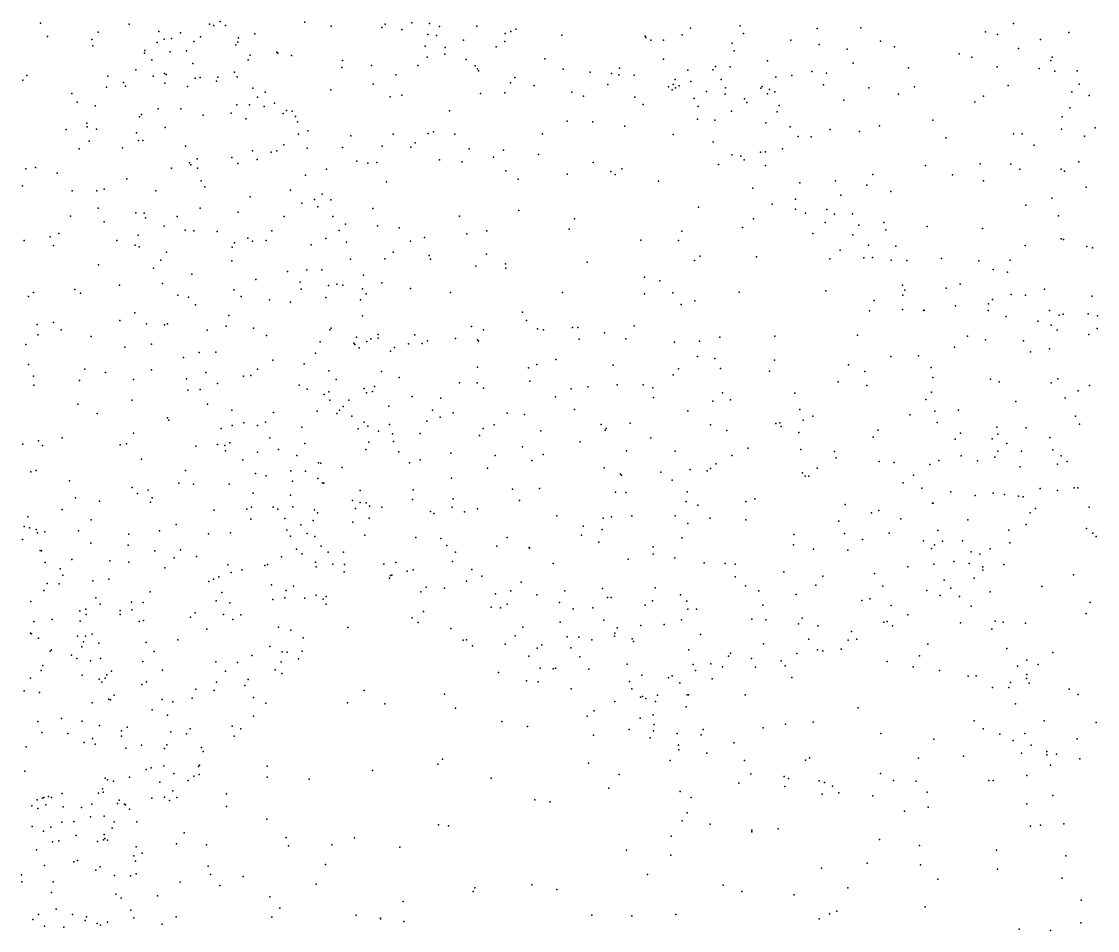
# Model space of a CAD drawing. Header units: metres. Extents: x -23.9 to 23.9, y -28.5 to 28.5.
# Drawn here: x -0.381 to 1.038, y -2.389 to -1.19 of the extents above; entities that cross this region are included whole.
import ezdxf

# ---------------------------------------------------------------- set-up
doc = ezdxf.new("R2010")
doc.units = ezdxf.units.M

msp = doc.modelspace()

# ---------------------------------------------------------------- linework, layer by layer
for p in [(-0.1196, -1.1905, 13.0219), (-0.0079, -1.1915, 12.6532), (-0.3564, -1.1927, -7.0431), (-0.2805, -1.2047, -3.1991), (-0.2396, -1.194, -6.2946), (-0.2004, -1.2038, 12.2279), (-0.1719, -1.2056, -2.5614), (-0.1333, -1.1941, 12.4836), (-0.1277, -1.1958, -2.6837), (-0.1124, -1.1956, 11.9884), (0.027, -1.1965, 12.7533), (0.0939, -1.1982, -11.3919), (0.0981, -1.1939, -13.0581), (0.1202, -1.2012, 13.3091), (0.1333, -1.1924, 11.7879), (0.1566, -1.1933, -10.6817), (0.1697, -1.1971, 1.0853), (0.2192, -1.1968, 13.2847), (0.264, -1.2035, -11.0873), (0.2705, -1.2004, -11.2683), (0.5007, -1.1993, -10.1811), (0.5662, -1.1962, 11.5051), (0.6679, -1.1998, -12.6413), (0.7253, -1.199, -13.2447), (0.8898, -1.2043, 11.103), (0.9267, -1.1931, -11.3163), (0.9996, -1.205, -11.5615), (-0.347, -1.2103, 3.9365), (-0.2886, -1.2144, -7.0262), (-0.2027, -1.2182, 12.3628), (-0.1934, -1.2139, -3.1246), (-0.1834, -1.2127, -11.743), (-0.1543, -1.2169, -12.2427), (-0.1454, -1.2107, -6.8408), (-0.0963, -1.2176, 12.8132), (-0.0953, -1.2118, -6.6005), (-0.0738, -1.2067, 12.5975), (0.1542, -1.2077, -12.556), (0.166, -1.209, -12.833), (0.2015, -1.2149, -10.4694), (0.2561, -1.2168, -10.3746), (0.2565, -1.2065, 11.75), (0.331, -1.2085, -11.1741), (0.4412, -1.2098, 13.1322), (0.4418, -1.2115, -9.6337), (0.4487, -1.2153, 12.8751), (0.465, -1.215, -9.8372), (0.4898, -1.2081, -9.4286), (0.5559, -1.219, -10.032), (0.5705, -1.2062, -9.2876), (0.6332, -1.2152, 12.6559), (0.7514, -1.2166, -13.1757), (0.9055, -1.2076, 18.8557), (0.9624, -1.2141, 11.0361), (-0.2874, -1.2224, -2.4039), (-0.2194, -1.2322, -11.9117), (-0.2189, -1.2289, -11.9894), (-0.1855, -1.2304, 12.9506), (-0.164, -1.229, -6.333), (-0.0988, -1.2211, -6.7233), (-0.0448, -1.2311, -11.4925), (-0.0435, -1.2321, 13.3064), (0.1507, -1.2228, -13.1042), (0.1767, -1.2336, -10.9551), (0.1774, -1.2246, -13.1691), (0.2445, -1.2238, -13.2384), (0.5582, -1.2292, 12.7345), (0.6703, -1.2208, -12.7859), (0.7072, -1.227, 11.351), (0.7698, -1.2237, -12.9684), (0.8551, -1.233, -9.0941), (0.9332, -1.2262, 19.369), (-0.2096, -1.2412, 13.0384), (-0.1553, -1.2457, 13.2259), (-0.0825, -1.2412, -2.73), (-0.08, -1.2348, -2.8556), (-0.0252, -1.2352, -12.4277), (0.0417, -1.242, 13.3604), (0.0802, -1.2484, -12.511), (0.1536, -1.2376, -11.3393), (0.2048, -1.2404, -12.6097), (0.3088, -1.2395, -12.7743), (0.4651, -1.24, -9.7556), (0.6025, -1.2424, -13.2485), (0.7153, -1.2456, -13.0582), (0.8717, -1.2374, 19.1377), (0.9762, -1.2419, 18.8037), (0.9776, -1.2376, -9.0641), (-0.3746, -1.2615, -7.1181), (-0.2675, -1.2627, -3.249), (-0.2307, -1.2542, 12.166), (-0.208, -1.2627, -11.7923), (-0.1928, -1.259, 12.8372), (-0.1908, -1.2605, 12.0198), (-0.1007, -1.2575, -3.0164), (0.041, -1.2513, 11.7791), (0.1121, -1.2607, 2.6251), (0.1411, -1.2487, -10.8683), (0.2169, -1.2491, -13.085), (0.2201, -1.2528, -11.0623), (0.2214, -1.2555, -12.9878), (0.333, -1.2533, -13.2252), (0.3684, -1.2575, -10.2349), (0.3966, -1.259, 13.3222), (0.4062, -1.2608, -13.2284), (0.407, -1.252, -12.7027), (0.4266, -1.2611, -12.7779), (0.4971, -1.2545, -13.2494), (0.5301, -1.2544, 12.9785), (0.5336, -1.25, 12.8163), (0.5532, -1.2503, 1.5622), (0.6345, -1.2618, -12.8684), (0.6606, -1.2566, -13.129), (0.6801, -1.2586, -12.9791), (0.7882, -1.2517, -12.5429), (0.905, -1.2504, 18.9463), (0.9607, -1.2525, -12.4082), (0.9813, -1.2558, -11.4502), (1.0107, -1.2556, 19.4229), (-0.3796, -1.2679, -0.927), (-0.2471, -1.2711, -7.0427), (-0.2442, -1.2757, 13.1097), (-0.1926, -1.272, -2.4492), (-0.1627, -1.276, -3.1574), (-0.1524, -1.2651, 11.9348), (-0.1457, -1.2642, 12.6394), (-0.1244, -1.269, -2.5432), (-0.1226, -1.2637, 13.3047), (-0.097, -1.2635, -11.5599), (0.0823, -1.2731, -0.2284), (0.2634, -1.2713, -11.2437), (0.2691, -1.2643, -11.136), (0.2947, -1.2747, -13.1002), (0.3918, -1.2734, -12.838), (0.4717, -1.2765, -10.1573), (0.4778, -1.2736, -9.6819), (0.4807, -1.2668, 11.6038), (0.4857, -1.2754, -9.606), (0.5012, -1.2695, -10.0234), (0.5411, -1.2668, 13.0853), (0.5952, -1.276, -9.3187), (0.6134, -1.2637, -13.182), (0.6764, -1.2739, 11.2248), (0.796, -1.2768, -9.1499), (0.9196, -1.2748, 19.1965), (1.0133, -1.2733, 12.629), (-0.3151, -1.2856, -2.3288), (-0.2693, -1.2773, -6.1729), (-0.0762, -1.2783, -2.6395), (-0.0701, -1.2901, -12.3841), (-0.0602, -1.2838, -6.7594), (0.0266, -1.2808, 3.3006), (0.1048, -1.2897, -11.3657), (0.1201, -1.2875, -10.8094), (0.224, -1.2854, 13.4307), (0.2558, -1.2844, -12.6553), (0.3444, -1.2837, 13.388), (0.3599, -1.289, -12.9715), (0.4274, -1.2903, -13.1152), (0.4766, -1.2804, -13.1824), (0.4812, -1.2781, -12.8382), (0.5219, -1.283, 13.2107), (0.5465, -1.2865, -9.418), (0.5471, -1.2779, -12.8682), (0.5935, -1.2782, -13.1145), (0.6023, -1.2857, 11.3704), (0.6051, -1.2803, -12.9466), (0.6121, -1.2832, -13.0455), (0.7361, -1.278, 11.0896), (0.7753, -1.2864, 12.6166), (0.887, -1.2889, 10.9533), (1.0037, -1.2832, -12.3539), (1.0265, -1.2881, 10.9152), (-0.3079, -1.2969, -3.3089), (-0.2842, -1.3017, 12.9348), (-0.0976, -1.3003, -6.3577), (-0.0808, -1.3002, -6.8473), (-0.0614, -1.3028, -6.4396), (-0.0478, -1.2982, -2.9378), (0.4386, -1.2999, -13.041), (0.5055, -1.292, -13.0812), (0.5109, -1.3026, -9.7705), (0.572, -1.2925, -9.9628), (0.5753, -1.2975, 12.8999), (0.6176, -1.3011, -12.6608), (0.7032, -1.2944, 12.6679), (0.8758, -1.2964, -12.4882), (1.0011, -1.3042, -11.3608), (-0.2259, -1.3163, -12.015), (-0.2233, -1.313, -2.3774), (-0.201, -1.3058, -3.2255), (-0.1711, -1.3055, -6.243), (-0.1417, -1.3139, -6.9762), (-0.1051, -1.3114, 13.3883), (-0.0855, -1.3189, -3.0838), (-0.0364, -1.312, -2.7065), (-0.0319, -1.3079, -6.5634), (-0.0247, -1.3088, -2.8025), (-0.0203, -1.3157, -6.6385), (0.1832, -1.3084, -12.5977), (0.5102, -1.3191, 13.3151), (0.5547, -1.3086, -9.8965), (0.6151, -1.3096, 11.2736), (0.991, -1.3163, 18.9553), (-0.3227, -1.3329, 13.0886), (-0.2951, -1.3245, 13.1791), (-0.295, -1.3293, 12.2474), (-0.2824, -1.3325, 12.1455), (-0.1919, -1.3302, -7.0466), (-0.0176, -1.3226, -12.4482), (0.3381, -1.3218, 11.643), (0.3722, -1.3227, -10.2037), (0.4143, -1.3287, 13.4093), (0.5331, -1.3205, 11.5176), (0.6001, -1.3243, 13.1777), (0.6324, -1.3294, 12.8227), (0.6849, -1.3329, -9.2808), (0.75, -1.3279, 10.9851), (0.8204, -1.3208, -12.5304), (0.9899, -1.3326, 19.1367), (1.0343, -1.3306, -11.5801), (-0.2296, -1.3374, -11.8973), (-0.2272, -1.3476, 13.3346), (-0.2214, -1.3476, -11.814), (-0.0163, -1.3392, -6.7242), (-0.0037, -1.3346, -11.4361), (0.0529, -1.3413, -0.7042), (0.1087, -1.3392, -10.8678), (0.155, -1.3384, 11.6693), (0.1621, -1.3362, -10.4425), (0.1902, -1.339, -11.0699), (0.3056, -1.3387, 13.4841), (0.478, -1.3394, -12.6593), (0.6427, -1.342, 13.0443), (0.6601, -1.3425, 11.0681), (0.7235, -1.3356, -12.6062), (0.8374, -1.3437, 10.9065), (0.9266, -1.3387, 10.8701), (0.9381, -1.3387, 12.628), (1.0203, -1.3419, 19.2193), (-0.3052, -1.3586, 12.3299), (-0.292, -1.3485, -6.1021), (-0.2483, -1.357, 12.5167), (-0.165, -1.355, -2.3938), (-0.0769, -1.3612, -6.3091), (-0.0448, -1.3609, 13.4867), (-0.0356, -1.3531, -2.6109), (-0.0046, -1.3574, -2.9254), (0.0421, -1.3567, 11.7019), (0.094, -1.3548, -10.7878), (0.1321, -1.3563, -10.5029), (0.1375, -1.3507, -10.9709), (0.209, -1.3585, -10.3562), (0.254, -1.3602, -11.202), (0.5309, -1.349, -9.6853), (0.622, -1.3582, -9.9591), (0.9539, -1.3534, 3.7127), (-0.1496, -1.3716, -12.2866), (-0.1042, -1.37, -2.4572), (-0.0707, -1.3723, -12.3996), (-0.0523, -1.3628, -6.8848), (0.061, -1.3745, -12.5146), (0.17, -1.373, 0.1298), (0.1997, -1.3755, 13.5352), (0.2409, -1.3693, 11.6371), (0.3004, -1.3657, 4.5587), (0.5554, -1.3664, -10.0474), (0.567, -1.3682, 11.1895), (0.5717, -1.3728, -9.5061), (0.5932, -1.363, -12.6342), (0.5998, -1.3623, -9.4237), (1.0127, -1.3754, -11.4294), (-0.3758, -1.3849, -7.2018), (-0.3628, -1.3829, 12.9019), (-0.3344, -1.3904, 13.2321), (-0.1836, -1.3838, -12.2077), (-0.1598, -1.377, 11.836), (-0.1583, -1.3795, -6.1856), (-0.1495, -1.3839, -11.6158), (-0.0963, -1.3778, -6.9749), (0.0208, -1.3854, -2.8067), (0.0753, -1.3773, 13.5321), (0.0871, -1.3766, -10.6841), (0.2573, -1.3876, -10.2767), (0.3726, -1.3766, 3.2101), (0.3957, -1.3883, -12.637), (0.4104, -1.385, 11.6089), (0.5379, -1.379, 11.3611), (0.5996, -1.3802, 13.2988), (0.8107, -1.3806, -9.2266), (0.8826, -1.3784, -28.6171), (0.9232, -1.3786, -26.0206), (0.9351, -1.3851, -12.4488), (0.9894, -1.3851, -9.17), (0.994, -1.3879, -12.3821), (-0.2424, -1.3978, 11.937), (-0.1446, -1.4004, -7.0545), (-0.007, -1.393, -12.4624), (0.0997, -1.4021, -10.5697), (0.2735, -1.3984, -12.6147), (0.3381, -1.3918, -10.205), (0.4014, -1.3922, -10.1607), (0.4588, -1.4009, -10.1198), (0.6452, -1.4034, 10.9989), (0.6921, -1.4006, 12.9869), (0.7411, -1.3922, 12.7139), (0.8462, -1.3929, 12.6493), (0.8872, -1.4007, -9.2085), (-0.3801, -1.4073, 13.1279), (-0.3144, -1.4137, 12.4175), (-0.2823, -1.4137, -6.075), (-0.2724, -1.4116, 12.6303), (-0.2042, -1.4136, -2.3257), (-0.1395, -1.4087, -3.2468), (-0.0268, -1.4131, -2.5602), (0.0152, -1.4182, -2.6633), (0.5828, -1.4102, 11.0822), (0.7333, -1.4065, 10.9077), (0.765, -1.4146, -9.3004), (1.0226, -1.4089, -11.5633), (-0.08, -1.4219, -6.2647), (-0.0118, -1.4302, -6.3857), (0.005, -1.4254, -11.4318), (0.0263, -1.4256, -6.7056), (0.6083, -1.4312, -9.6958), (0.6391, -1.4248, -9.4896), (0.699, -1.4197, -9.9549), (0.9428, -1.4329, 10.7924), (0.9773, -1.4233, -11.4827), (-0.2802, -1.4365, 12.5275), (-0.2308, -1.4428, 13.4345), (-0.2198, -1.4434, -11.8506), (-0.1457, -1.4367, -2.3611), (-0.0958, -1.4419, 13.5263), (0.0095, -1.4351, -6.8076), (0.0817, -1.4373, -10.7941), (0.1961, -1.4472, -10.3518), (0.2743, -1.4398, 13.5692), (0.5114, -1.4354, 11.2439), (0.6393, -1.4381, -9.798), (0.6524, -1.4431, -10.0239), (0.6807, -1.4383, -9.8815), (0.6909, -1.4444, 0.3438), (0.7145, -1.4443, 12.8436), (0.9861, -1.4468, -9.2418), (-0.3168, -1.4473, 13.3485), (-0.2725, -1.4545, -2.2594), (-0.218, -1.4495, -12.0583), (-0.1934, -1.4605, -11.7451), (-0.1761, -1.4476, -3.3008), (-0.0352, -1.4477, -6.3136), (0.0291, -1.4478, -6.4961), (0.046, -1.4577, -6.6107), (0.0882, -1.4598, -10.8735), (0.3478, -1.4507, -12.6246), (0.5837, -1.4508, 13.3941), (0.6783, -1.4557, -12.5947), (0.723, -1.4592, 13.1132), (0.7556, -1.4557, -9.3659), (0.8131, -1.4609, 10.8185), (-0.3438, -1.4746, -3.4197), (-0.3321, -1.4701, -7.2188), (-0.2274, -1.4722, -11.9535), (-0.1656, -1.4658, -7.1069), (-0.1543, -1.4667, -11.6406), (-0.1234, -1.4674, 11.7571), (-0.0511, -1.4667, 11.706), (0.0376, -1.4662, -12.4849), (0.1164, -1.4624, -10.5023), (0.1499, -1.4754, -11.3374), (0.2058, -1.4705, -11.2643), (0.2324, -1.4664, -11.1685), (0.3409, -1.4642, 11.5775), (0.4895, -1.4669, -12.6313), (0.5695, -1.4621, -10.0506), (0.6622, -1.4699, -9.6429), (0.7148, -1.4718, -9.4751), (0.7583, -1.4652, -9.9486), (0.8857, -1.4634, -12.4784), (-0.3778, -1.4795, -6.0039), (-0.3394, -1.4857, -2.21), (-0.2556, -1.4792, -6.0669), (-0.2317, -1.4853, -7.1628), (-0.2261, -1.4875, -3.3541), (-0.1038, -1.4883, -6.1923), (-0.1005, -1.4823, -7.0436), (-0.0831, -1.4762, -2.4229), (-0.0768, -1.4804, -12.3681), (-0.0587, -1.4794, -11.5057), (0.0004, -1.485, -6.883), (0.02, -1.4767, -3.0141), (0.0473, -1.4816, -2.8897), (0.1315, -1.4802, -12.5485), (0.4355, -1.4789, 13.5377), (0.4848, -1.4791, -10.0909), (0.7355, -1.4854, 10.8421), (0.7717, -1.4867, 12.768), (0.942, -1.4859, -9.3069), (0.9894, -1.4772, -11.53), (0.9928, -1.478, -12.365), (1.0234, -1.4871, -9.2918), (1.031, -1.4889, -11.5919), (-0.1904, -1.4949, -12.1516), (0.0524, -1.5039, -2.7197), (0.0977, -1.5037, -11.3785), (0.1086, -1.4948, -10.9503), (0.1561, -1.4991, 11.6008), (0.232, -1.4973, -10.2898), (0.5132, -1.4999, -24.7162), (0.5878, -1.5007, 10.9667), (0.6847, -1.5037, 13.3168), (0.698, -1.4922, -9.7076), (0.7292, -1.5021, -9.5429), (0.7406, -1.5016, -12.5669), (0.8318, -1.5032, 5.2639), (-0.2801, -1.5114, 13.4538), (-0.2072, -1.5157, -11.8128), (-0.1977, -1.5052, -2.291), (-0.1039, -1.506, -11.5759), (-0.0052, -1.5179, -6.3155), (0.0146, -1.5179, 13.6214), (0.1579, -1.5041, -11.0696), (0.2175, -1.5133, 13.628), (0.2569, -1.5099, 11.5854), (0.2571, -1.5156, -12.5953), (0.3647, -1.5079, 13.5878), (0.5059, -1.5056, 11.102), (0.7655, -1.5052, 13.0346), (0.7863, -1.5057, -9.4535), (0.8809, -1.5061, 12.6391), (0.8998, -1.5175, -9.3689), (0.9225, -1.5051, 2.4772), (-0.1566, -1.5238, -12.2358), (-0.0724, -1.5308, 13.5964), (-0.0308, -1.5202, -6.9663), (0.0694, -1.5249, -10.6976), (0.4403, -1.5276, 11.3617), (0.4603, -1.5323, 11.1748), (0.9188, -1.521, -12.4452), (-0.3113, -1.5441, -7.2341), (-0.2523, -1.5381, 11.8749), (-0.1953, -1.5362, -6.0894), (-0.1016, -1.5442, -2.3649), (-0.0138, -1.5342, -11.4687), (-0.0128, -1.5435, -3.1405), (0.0236, -1.5385, -3.0551), (0.0345, -1.5367, -6.4144), (0.0425, -1.5383, -2.6306), (0.0681, -1.543, -6.6584), (0.0938, -1.5352, -10.5512), (0.1315, -1.5424, -10.4462), (0.6791, -1.5456, -10.045), (0.7805, -1.5381, -9.7298), (0.7833, -1.545, -9.6528), (0.8379, -1.5423, -9.8345), (0.8566, -1.5371, -9.4653), (0.9675, -1.5435, -12.3794), (-0.372, -1.5532, -3.4512), (-0.3658, -1.5477, 12.3544), (-0.3036, -1.5486, -6.0122), (-0.1752, -1.5514, -3.337), (-0.161, -1.5539, -7.1332), (-0.0917, -1.5533, -12.32), (-0.0546, -1.5576, -3.2033), (-0.0266, -1.5605, -2.4686), (0.0199, -1.5547, -2.5618), (0.0658, -1.5577, -12.4819), (0.0729, -1.5498, 0.9725), (0.1844, -1.5478, -10.3581), (0.3322, -1.5479, -12.6056), (0.4403, -1.5495, 11.2593), (0.4774, -1.5485, -12.6173), (0.5067, -1.5589, 11.0356), (0.5649, -1.5474, 13.4922), (0.7432, -1.5584, 13.2428), (0.781, -1.5515, 12.9563), (0.8989, -1.5572, 10.7266), (0.9236, -1.5506, -9.4431), (0.9426, -1.5512, -9.8947), (1.0304, -1.5528, -9.9198), (-0.232, -1.5749, 13.5249), (-0.1519, -1.5643, 11.7476), (0.2793, -1.5738, 13.6441), (0.4883, -1.5637, 13.555), (0.7367, -1.5722, -12.5465), (0.7805, -1.5703, -10.0372), (0.8082, -1.5718, 12.7552), (0.8091, -1.5712, -12.5033), (0.8504, -1.5655, -9.6265), (0.8934, -1.5715, -9.7864), (0.894, -1.5628, -23.6778), (0.9742, -1.5718, 2.8753), (-0.3391, -1.5875, 12.0301), (-0.2518, -1.585, -2.2371), (-0.2166, -1.5891, 11.8132), (-0.1888, -1.589, -11.8633), (-0.1079, -1.5781, -11.6177), (0.0681, -1.5787, -6.5504), (0.2845, -1.5848, -25.7973), (0.9169, -1.5794, -9.5509), (0.959, -1.5855, -10.0309), (0.987, -1.5778, -9.4989), (0.9922, -1.5764, -9.8399), (1.025, -1.5759, -29.0177), (1.0375, -1.5787, 12.6069), (-0.3608, -1.5902, -7.2573), (-0.3293, -1.597, -2.1912), (-0.1928, -1.5907, -11.9969), (-0.1368, -1.5976, -2.3202), (-0.1116, -1.5922, -3.2863), (-0.0757, -1.5949, -6.197), (0.0254, -1.597, -6.3685), (0.0271, -1.5948, -6.8698), (0.2121, -1.5928, -11.2935), (0.2278, -1.5973, 14.3959), (0.2991, -1.596, 14.3159), (0.3068, -1.5973, 14.4706), (0.3454, -1.5941, -10.1913), (0.3522, -1.594, 14.3952), (0.3873, -1.6012, 11.5207), (0.4265, -1.5917, -10.1344), (0.9763, -1.591, -9.593), (0.9845, -1.5975, -11.5765), (1.0259, -1.6032, -9.6807), (1.037, -1.5952, -9.7631), (-0.3759, -1.6165, 12.1741), (-0.3598, -1.6036, -5.9853), (-0.2895, -1.6061, 11.914), (-0.2098, -1.6159, -7.1764), (-0.0582, -1.6045, -11.5628), (0.0126, -1.6128, -3.1108), (0.0568, -1.6146, -6.7921), (0.0582, -1.6165, 13.6633), (0.0604, -1.6069, -2.9735), (0.0738, -1.6127, -2.7613), (0.0794, -1.6089, -10.7711), (0.0891, -1.6034, 11.6059), (0.0891, -1.6081, -10.8572), (0.1291, -1.6156, -11.3974), (0.1372, -1.6039, -11.0134), (0.1469, -1.6152, 14.4616), (0.1541, -1.6116, -10.4148), (0.1911, -1.6084, 13.6668), (0.2199, -1.6104, 14.268), (0.2211, -1.612, 14.5194), (0.3539, -1.6095, 14.2404), (0.4156, -1.6092, 14.4663), (0.4796, -1.6135, 14.3932), (0.5128, -1.6119, -12.591), (0.5394, -1.6066, -10.0873), (0.6118, -1.6053, -12.5808), (0.721, -1.604, -23.205), (0.8661, -1.6056, -12.4483), (0.8898, -1.6101, 4.3686), (0.9398, -1.6118, -12.3758), (-0.2451, -1.6199, -3.3958), (-0.147, -1.6272, -11.7425), (-0.1252, -1.6266, -12.2113), (0.0063, -1.6277, -2.5039), (0.064, -1.6208, -6.4715), (0.1053, -1.6251, -12.482), (0.1103, -1.6206, 14.3746), (0.8014, -1.6313, 3.4153), (0.8488, -1.6199, 12.6686), (0.949, -1.6262, -11.4417), (0.9744, -1.622, 10.6911), (-0.3721, -1.643, 12.6116), (-0.168, -1.6338, -12.0765), (-0.05, -1.6373, -2.4192), (-0.0088, -1.642, -6.9609), (0.2981, -1.643, 14.1259), (0.3232, -1.6362, 14.6219), (0.3988, -1.6438, 11.3912), (0.51, -1.6323, 14.3067), (0.533, -1.6351, 13.553), (0.6117, -1.6373, 13.4965), (0.7092, -1.6433, 13.3731), (0.765, -1.6321, -12.5093), (-0.3657, -1.6582, 12.4461), (-0.298, -1.6489, 13.5093), (-0.2708, -1.6533, -7.2243), (-0.2101, -1.65, 13.572), (-0.1383, -1.6535, -3.322), (-0.0885, -1.6583, -3.2729), (-0.079, -1.6572, -11.6229), (-0.0704, -1.6491, -12.2938), (0.0239, -1.651, 14.3733), (0.0932, -1.6522, -10.6143), (0.1166, -1.6599, -10.9367), (0.2197, -1.6465, -12.5337), (0.2871, -1.6471, -12.5607), (0.4778, -1.6565, -10.1153), (0.4849, -1.6485, 14.1874), (0.5402, -1.6481, 14.5069), (0.6052, -1.6517, -10.0694), (0.7307, -1.6519, 10.7647), (0.8182, -1.6468, 13.14), (0.8204, -1.6601, 12.9666), (-0.365, -1.6702, 3.9682), (-0.305, -1.6639, -3.4406), (-0.2337, -1.6627, -6.0441), (-0.1638, -1.6617, -11.8708), (-0.1229, -1.6678, -2.3237), (-0.0152, -1.6702, 13.6701), (0.0337, -1.6626, 14.5241), (0.0841, -1.6717, -6.5993), (0.1963, -1.6671, -11.0982), (0.2196, -1.6672, -11.3748), (0.2278, -1.674, 11.5672), (0.2891, -1.6648, -10.2457), (0.3656, -1.6723, 14.7021), (0.4041, -1.6696, 11.2048), (0.4383, -1.6698, -12.5749), (0.4513, -1.6737, 14.6847), (0.6955, -1.6659, -12.525), (0.7332, -1.6705, -10.056), (0.8964, -1.6621, -12.399), (0.9078, -1.6658, -10.0671), (0.9763, -1.6669, -12.2932), (0.9854, -1.6618, 12.5843), (1.0271, -1.6706, -12.1953), (-0.1621, -1.6767, -11.9953), (-0.1459, -1.6758, -6.1057), (-0.0045, -1.6754, -11.5322), (0.0179, -1.6822, 0.2108), (0.0239, -1.6788, -12.3943), (0.0705, -1.6744, 14.1682), (0.0734, -1.68, -2.7003), (0.0813, -1.6783, -2.863), (0.1336, -1.6852, -10.4955), (0.1714, -1.6872, -10.4105), (0.3229, -1.6855, 14.0406), (0.3433, -1.6749, 11.5292), (0.452, -1.6864, 11.0509), (0.543, -1.6802, -12.5618), (0.6385, -1.6805, 14.4226), (0.8186, -1.6792, 10.7129), (0.995, -1.6866, -10.1041), (1.012, -1.6776, 1.6012), (-0.3072, -1.695, -2.1923), (-0.2356, -1.6898, -2.2376), (-0.1362, -1.6951, -11.8006), (0.025, -1.6899, -6.8974), (0.0428, -1.6981, 11.6166), (0.0503, -1.6899, -3.0195), (0.1031, -1.6979, -10.8419), (0.3477, -1.7024, -10.2129), (0.5302, -1.6912, 14.1189), (0.5537, -1.6893, 4.955), (0.6451, -1.7021, 14.2327), (0.8112, -1.6892, 13.2421), (0.93, -1.6917, -11.5651), (-0.2817, -1.7073, 11.8956), (-0.1887, -1.7134, 11.7738), (-0.1873, -1.7162, -3.3574), (-0.104, -1.7032, -12.1661), (-0.0493, -1.7061, 14.5042), (0.0083, -1.7044, -6.3095), (0.0344, -1.7076, 14.6482), (0.0381, -1.703, -6.3883), (0.0543, -1.711, -2.6313), (0.1606, -1.7031, -11.0235), (0.1709, -1.7124, 14.7453), (0.1877, -1.7064, 14.0311), (0.259, -1.7071, 14.756), (0.2817, -1.7089, -12.5236), (0.4973, -1.7038, 10.9753), (0.6493, -1.7162, -10.0808), (0.6623, -1.7108, 14.5168), (0.7902, -1.7092, -10.0688), (0.823, -1.7043, -12.4276), (0.8541, -1.7029, -11.4943), (1.0087, -1.711, -11.3528), (-0.1179, -1.7274, -12.0703), (-0.1035, -1.7232, -7.0889), (-0.0884, -1.7196, 14.4092), (-0.0701, -1.7234, 14.2485), (-0.0598, -1.7189, -3.226), (-0.0116, -1.7254, -3.1554), (0.0627, -1.7279, -11.5159), (0.0705, -1.7187, -6.5194), (0.0754, -1.7241, -6.6745), (0.0895, -1.7307, -12.4077), (0.1039, -1.7221, -10.7755), (0.1531, -1.7178, -11.4366), (0.2275, -1.7271, -11.4113), (0.242, -1.7224, -11.1341), (0.3036, -1.7305, -11.2477), (0.3832, -1.7219, 11.3254), (0.3884, -1.7295, 14.7801), (0.3895, -1.7272, -11.3633), (0.4211, -1.7202, 14.0113), (0.5273, -1.7223, 13.5801), (0.5488, -1.7299, 14.7126), (0.6135, -1.7206, 14.6379), (0.6186, -1.7199, 10.8272), (0.6203, -1.7248, 14.135), (0.7485, -1.7295, 13.3887), (0.8262, -1.7192, -0.2019), (0.9048, -1.7255, 12.5892), (0.9434, -1.7262, -11.3908), (1.0137, -1.7215, 10.6629), (-0.3588, -1.7435, 12.4512), (-0.3279, -1.7396, -5.996), (-0.2339, -1.7336, -6.0508), (-0.0541, -1.7394, -12.2232), (0.0764, -1.7451, -6.598), (0.1077, -1.7345, -10.6942), (0.1092, -1.7445, 13.6973), (0.1441, -1.7339, -10.9493), (0.2225, -1.7364, -12.48), (0.3551, -1.7448, -12.5151), (0.4487, -1.7396, -11.3236), (0.6438, -1.7326, -12.502), (0.7417, -1.7385, 10.7386), (0.85, -1.7412, 12.8448), (0.8569, -1.7333, -12.3724), (0.8988, -1.7408, 13.0286), (0.906, -1.7346, 13.1476), (0.9748, -1.739, -12.2077), (-0.3797, -1.748, 12.2236), (-0.3537, -1.7496, -3.4502), (-0.2512, -1.7487, 13.6161), (-0.2431, -1.7476, -7.1974), (-0.1515, -1.7505, -6.1111), (-0.1228, -1.7483, 14.3297), (-0.1134, -1.7498, -2.3434), (-0.1126, -1.7565, -11.9674), (-0.1069, -1.746, -3.2831), (-0.0702, -1.7583, 14.1536), (-0.0423, -1.755, -2.4391), (-0.0079, -1.7472, -12.2912), (0.0726, -1.7548, -2.8634), (0.1161, -1.7579, 13.986), (0.2793, -1.7513, 13.6926), (0.4164, -1.7569, 0.1211), (0.4806, -1.757, -10.1492), (0.5764, -1.753, 14.0422), (0.6461, -1.7548, 13.4997), (0.6905, -1.7574, 14.596), (0.906, -1.7573, 13.3322), (0.9179, -1.7471, -12.296), (0.9371, -1.7572, 10.6675), (0.9788, -1.7555, 13.2411), (-0.223, -1.7678, -2.2577), (-0.0896, -1.7686, -11.8333), (-0.0185, -1.7627, 13.6815), (0.0104, -1.7724, -11.6126), (0.0135, -1.773, -6.9017), (0.1301, -1.7725, -10.8465), (0.1444, -1.7687, -10.5487), (0.1847, -1.7598, -10.4387), (0.2432, -1.7627, 13.9388), (0.2916, -1.7695, -11.1736), (0.3064, -1.7617, 11.5668), (0.5551, -1.7628, -10.1214), (0.6927, -1.766, 1.5041), (0.7495, -1.7708, -12.4292), (0.7694, -1.7721, 14.4077), (0.8284, -1.7695, 13.4203), (0.8579, -1.7632, -11.5584), (0.8794, -1.7701, -11.3966), (0.9022, -1.7652, -10.1017), (0.9895, -1.7632, 13.0361), (0.9974, -1.7707, -11.8053), (-0.3691, -1.7842, -7.2887), (-0.3623, -1.7828, 12.5388), (-0.165, -1.7825, 13.6392), (-0.0728, -1.7864, -12.096), (-0.0264, -1.7831, -6.2735), (-0.0068, -1.7835, 11.6461), (0.0414, -1.7786, -3.0159), (0.2331, -1.7794, -11.0879), (0.3871, -1.7793, 11.2328), (0.4083, -1.7876, -12.493), (0.4618, -1.785, 11.0093), (0.5004, -1.7815, 14.8139), (0.523, -1.7831, 13.9691), (0.5273, -1.7799, 10.9164), (0.5347, -1.7739, -11.3454), (0.6483, -1.7857, -10.1057), (0.668, -1.7797, 14.6849), (0.8163, -1.7747, 12.7188), (0.9356, -1.7777, 12.9588), (0.9846, -1.7743, -10.1329), (-0.3183, -1.7961, -7.2376), (-0.1738, -1.7994, 14.2689), (-0.1544, -1.8005, 11.7524), (-0.1074, -1.8008, 14.6525), (-0.0586, -1.7898, 14.0699), (-0.0239, -1.7969, -3.1582), (0.0094, -1.7933, -2.532), (0.0154, -1.7991, 14.7816), (0.0172, -1.7994, -6.3615), (0.1855, -1.7927, -12.4229), (0.4096, -1.7887, -10.2052), (0.4766, -1.7956, -11.3872), (0.652, -1.7901, 14.0542), (0.657, -1.79, -12.456), (0.7811, -1.7987, 14.2628), (0.7947, -1.7887, -11.4315), (-0.2353, -1.8052, -6.0603), (-0.2283, -1.8131, 11.8411), (-0.2146, -1.8088, -3.3629), (-0.0758, -1.8125, -7.0349), (-0.0266, -1.815, -2.4741), (0.0652, -1.8089, -6.6809), (0.1352, -1.8082, -12.3762), (0.2661, -1.8073, 14.8833), (0.3015, -1.8065, -10.2996), (0.4019, -1.8112, -11.4179), (0.4154, -1.8115, -11.2631), (0.4963, -1.8108, 13.6146), (0.8058, -1.8058, -12.3511), (0.8441, -1.8106, 10.6884), (0.8761, -1.8154, 12.6145), (0.9, -1.8125, -11.653), (0.9149, -1.8143, -11.3456), (0.9619, -1.8063, 12.8826), (0.9846, -1.8089, -11.8999), (1.0066, -1.8056, 10.6542), (1.0115, -1.8056, 12.5164), (-0.3103, -1.8187, -2.2061), (-0.2786, -1.823, 13.6479), (-0.2114, -1.8246, 14.4176), (-0.2091, -1.8188, -7.1633), (0.0552, -1.8221, -6.755), (0.0654, -1.8248, -2.7749), (0.0729, -1.8252, -11.603), (0.0774, -1.8299, -12.2956), (0.1343, -1.8211, -10.7372), (0.188, -1.8201, -11.4977), (0.2753, -1.8223, 13.8703), (0.4949, -1.8234, -10.1705), (0.5106, -1.8283, -12.4633), (0.5736, -1.8235, 10.8541), (0.5855, -1.8202, -12.4584), (0.7049, -1.8277, -25.8988), (0.8199, -1.8257, -11.5829), (0.8208, -1.8257, 14.3491), (0.9333, -1.8167, -12.1724), (0.9396, -1.8174, 13.4792), (-0.3729, -1.8437, -21.2475), (-0.3276, -1.8341, 12.0271), (-0.1275, -1.835, -6.15), (-0.0841, -1.8338, -2.3986), (-0.0782, -1.8308, 13.6722), (-0.0494, -1.8312, 3.3766), (-0.0436, -1.8335, -11.8428), (-0.0236, -1.8306, -6.9551), (0.005, -1.8346, 13.9501), (0.009, -1.8385, -12.1889), (0.0591, -1.8327, -2.8927), (0.0937, -1.8308, 11.6153), (0.1581, -1.8368, -10.6028), (0.1622, -1.8394, -10.8782), (0.1867, -1.8312, -10.9561), (0.2029, -1.8373, -10.479), (0.2197, -1.8333, 13.7101), (0.3244, -1.8423, -11.1613), (0.3967, -1.8436, 13.6799), (0.4236, -1.8426, -12.4521), (0.4808, -1.8424, -11.4392), (0.7394, -1.8383, -11.4155), (0.749, -1.8356, -10.1133), (0.9486, -1.8383, -12.0816), (0.9556, -1.8327, -11.8281), (1.0265, -1.831, -11.2898), (-0.3779, -1.8563, -7.3619), (-0.3709, -1.8582, -7.5507), (-0.2894, -1.8479, -3.404), (-0.1775, -1.8537, 13.6848), (-0.079, -1.8469, -3.219), (-0.0343, -1.8461, -12.0349), (-0.0132, -1.8545, 4.3965), (0.0032, -1.8488, -3.0847), (0.0554, -1.8508, -6.5685), (0.0769, -1.8456, 13.899), (0.3594, -1.856, -10.2817), (0.3856, -1.8457, 11.4638), (0.4971, -1.8526, 10.9554), (0.5267, -1.8455, 14.8686), (0.5739, -1.8478, -11.434), (0.6964, -1.8496, -11.3357), (0.7783, -1.8464, 14.6309), (0.8667, -1.8477, 12.7479), (0.9434, -1.8537, -12.0118), (-0.3623, -1.8604, -3.432), (-0.3602, -1.8648, 12.2472), (-0.3508, -1.8637, 12.1616), (-0.3061, -1.8621, -6.0289), (-0.2397, -1.8665, 14.3421), (-0.1995, -1.8621, 14.5881), (-0.1349, -1.8661, 14.7175), (-0.1058, -1.8649, 14.0285), (-0.0314, -1.8614, -11.9496), (-0.0266, -1.8694, 14.8314), (-0.0047, -1.8656, -12.1027), (0.0055, -1.8699, -11.7874), (0.0714, -1.868, -11.6745), (0.1384, -1.8711, -12.3002), (0.1715, -1.8723, -11.576), (0.259, -1.8709, 14.9454), (0.3571, -1.868, -11.4831), (0.3844, -1.8604, -26.4721), (0.4895, -1.8716, 13.8673), (0.6369, -1.8672, -11.4637), (0.704, -1.8658, 13.5244), (0.7629, -1.8655, 14.0768), (0.827, -1.8618, -12.2609), (0.9204, -1.8612, 10.6654), (1.0229, -1.859, -10.1926), (1.0314, -1.8655, 13.532), (1.0359, -1.8697, 12.7986), (-0.3799, -1.8735, -7.6851), (-0.2899, -1.8785, -7.1975), (-0.2409, -1.8813, -6.0818), (-0.0188, -1.8865, 14.92), (0.0138, -1.8823, -3.0215), (0.1794, -1.8816, -10.7941), (0.2455, -1.8826, -11.0094), (0.2879, -1.8844, -10.3877), (0.2886, -1.885, -11.077), (0.3801, -1.8771, 11.3832), (0.4517, -1.8833, -11.2318), (0.6367, -1.8809, -12.3755), (0.6628, -1.8863, -11.5474), (0.7278, -1.8738, 14.7385), (0.8079, -1.8754, -11.6386), (0.8186, -1.8856, -11.3117), (0.8226, -1.8809, 13.5597), (0.8331, -1.8758, 14.5528), (0.8594, -1.8752, -12.1806), (0.8959, -1.8858, -12.0809), (0.9217, -1.8782, -11.2996), (-0.3569, -1.8881, 13.7303), (-0.3551, -1.8885, -7.4833), (-0.315, -1.8999, -7.3143), (-0.2055, -1.8888, -3.3282), (-0.1799, -1.8978, 14.0799), (-0.1718, -1.8874, -6.1343), (-0.1508, -1.8959, -7.09), (-0.0387, -1.8965, -6.3059), (-0.0111, -1.8927, -6.8826), (0.0229, -1.8904, 11.6642), (0.0433, -1.8903, -2.8539), (0.191, -1.8902, 13.833), (0.4186, -1.8996, 13.8287), (0.4516, -1.8928, -10.2396), (0.4802, -1.8977, -12.3948), (0.7082, -1.8877, -10.1534), (0.871, -1.8899, 14.3842), (0.8825, -1.8931, -10.1671), (-0.3503, -1.9039, -7.6282), (-0.3305, -1.9124, 12.3725), (-0.2648, -1.9016, -3.3648), (-0.24, -1.9034, 14.2101), (-0.1922, -1.9111, -2.3241), (-0.1094, -1.907, 15.1229), (-0.0907, -1.9137, 13.8571), (-0.0606, -1.9079, 15.2285), (-0.0568, -1.9064, -6.9582), (0.0061, -1.9034, -2.6104), (0.007, -1.9099, -6.4254), (0.0293, -1.9062, 15.0496), (0.0447, -1.9064, 15.2301), (0.0962, -1.906, 15.1181), (0.1124, -1.9038, -12.213), (0.127, -1.9153, 15.0385), (0.1349, -1.9135, 15.2024), (0.1868, -1.9028, 11.615), (0.2124, -1.913, -10.8696), (0.3195, -1.9053, -11.54), (0.5189, -1.9045, -10.217), (0.5463, -1.9055, -11.5302), (0.5599, -1.9063, 10.879), (0.7872, -1.9096, -12.2224), (0.8215, -1.9061, -11.7276), (0.848, -1.9028, 3.6268), (0.8684, -1.9051, -11.8195), (0.8862, -1.9098, -11.9361), (0.8865, -1.9142, 13.6207), (0.914, -1.9067, 12.4736), (-0.3267, -1.9208, -7.5469), (-0.2872, -1.9281, -2.2628), (-0.2662, -1.9258, 11.9603), (-0.1344, -1.9292, 15.3125), (-0.1284, -1.9261, 14.942), (-0.1213, -1.9228, -2.4), (-0.1048, -1.9171, 15.0298), (0.0442, -1.9161, 13.8472), (0.1039, -1.9245, 15.309), (0.1051, -1.9213, 11.6435), (0.107, -1.9209, -11.7381), (0.2054, -1.9288, -10.7459), (0.2255, -1.9221, -10.5688), (0.5596, -1.9231, 5.5151), (0.6241, -1.9164, -10.1858), (0.6754, -1.9219, 13.9322), (0.7435, -1.9186, -11.2944), (0.8355, -1.9271, 14.6347), (0.8748, -1.9248, 12.6548), (1.0058, -1.9204, 12.411), (-0.3521, -1.9411, 12.5407), (-0.3476, -1.9316, -7.2375), (-0.3318, -1.932, -6.0469), (-0.2116, -1.9426, 15.2574), (-0.1171, -1.9437, 13.9611), (-0.0519, -1.9333, 11.7276), (-0.0325, -1.9408, -3.0811), (-0.0226, -1.9353, 15.3666), (0.1451, -1.9425, -0.1793), (0.1523, -1.9367, 13.7559), (0.1763, -1.9378, -11.6778), (0.2637, -1.9412, -10.5104), (0.2773, -1.9299, -11.5942), (0.3353, -1.9412, -12.312), (0.3846, -1.9384, -10.3389), (0.4541, -1.9372, -11.5575), (0.5733, -1.9348, -12.3223), (0.5908, -1.9415, -11.2513), (0.6662, -1.9339, -11.2725), (0.7544, -1.935, 13.6198), (0.8124, -1.9407, -12.1031), (0.8443, -1.9377, 14.1399), (0.8962, -1.9428, 14.4673), (0.9641, -1.9358, -25.0124), (-0.3692, -1.9555, -2.2355), (-0.2836, -1.9505, 14.5307), (-0.2365, -1.9565, 14.9952), (-0.2208, -1.9568, 14.6954), (-0.1248, -1.9544, -6.2199), (-0.1065, -1.9571, 15.4003), (-0.0499, -1.9528, -2.5208), (-0.0341, -1.9505, -6.3628), (-0.0076, -1.9509, 13.7332), (0.0071, -1.9469, -6.7814), (0.0166, -1.9525, -6.5439), (0.0203, -1.9489, -2.7586), (0.2436, -1.9451, 15.0783), (0.298, -1.9465, -11.0224), (0.3282, -1.9568, 15.0134), (0.3913, -1.9502, -25.3679), (0.3962, -1.9502, 11.4522), (0.4509, -1.9545, 11.0495), (0.4876, -1.9467, 14.9573), (0.4958, -1.9548, -12.3095), (0.6401, -1.9462, 13.5991), (0.7267, -1.9539, -12.193), (0.7371, -1.952, -11.7126), (0.8299, -1.9476, -11.9735), (0.8556, -1.9489, -10.2022), (1.0277, -1.9569, 10.664), (-0.3047, -1.9676, 13.8314), (-0.2968, -1.9655, 14.2607), (-0.2779, -1.9588, 15.0985), (-0.2514, -1.9671, -7.133), (-0.2358, -1.9662, -3.3163), (-0.1525, -1.9704, -7.0521), (0.0203, -1.9588, -6.6502), (0.1488, -1.9687, 15.4186), (0.2381, -1.9629, -10.6572), (0.2502, -1.9639, -11.6678), (0.2589, -1.9591, -10.913), (0.346, -1.9651, -11.6201), (0.3721, -1.9639, 13.7358), (0.4412, -1.9602, -11.1602), (0.4975, -1.9656, -11.6061), (0.5089, -1.9656, -11.198), (0.5964, -1.9603, 13.8491), (0.7653, -1.9609, 13.9847), (0.8708, -1.9614, 12.5234), (1.0224, -1.9713, -11.1896), (-0.3651, -1.9819, 15.2967), (-0.3408, -1.9791, -7.299), (-0.3042, -1.9813, -7.3937), (-0.2961, -1.9726, -7.4978), (-0.2511, -1.9726, 15.3294), (-0.2261, -1.9818, 14.0602), (-0.2207, -1.9806, 13.8615), (-0.1587, -1.9762, 14.8242), (-0.1151, -1.9727, 11.7913), (-0.1027, -1.979, -18.3833), (-0.0923, -1.9728, -6.9684), (0.1339, -1.977, -12.0127), (0.1418, -1.9833, -11.8989), (0.3289, -1.9826, -10.4489), (0.3867, -1.9801, -11.0854), (0.4659, -1.9858, 13.7714), (0.4889, -1.9795, 13.6164), (0.5818, -1.9786, -11.6425), (0.6002, -1.9798, -12.25), (0.6432, -1.985, -11.7016), (0.6481, -1.9776, 10.813), (0.7559, -1.9828, -12.0703), (0.7603, -1.9819, -11.2519), (0.7873, -1.9732, -11.8986), (0.8567, -1.9836, -28.7812), (0.9025, -1.9813, 14.2094), (0.9131, -1.9825, 12.4076), (0.9425, -1.9839, 10.678), (-0.3694, -1.9971, 14.3742), (-0.3682, -1.9982, 15.1211), (-0.2883, -1.9987, -7.5966), (-0.1372, -1.9921, -2.4252), (-0.0425, -1.9893, 15.4858), (-0.0263, -1.9933, -3.0034), (0.0488, -1.9896, 15.4849), (0.1848, -1.9912, -11.8181), (0.2796, -1.9891, -10.5605), (0.4011, -1.9974, -11.6697), (0.4039, -1.9901, 15.0696), (0.4355, -1.9871, 11.6385), (0.5141, -1.9991, -12.2251), (0.6689, -1.9877, -12.1649), (0.7131, -1.9951, -11.8043), (0.767, -1.9876, -11.9873), (0.8981, -1.992, -10.2425), (-0.3588, -2.0038, -7.2303), (-0.3077, -2.0012, 12.2505), (-0.2996, -2.0085, -2.2967), (-0.2969, -2.001, -7.6748), (-0.2796, -2.0102, 14.8983), (-0.217, -2.0097, -2.358), (-0.1753, -2.0059, 11.8882), (-0.054, -2.0148, -6.84), (-0.0102, -2.0034, -2.7255), (0.2011, -2.0063, 11.6597), (0.2054, -2.0058, -12.0219), (0.2132, -2.014, -11.9243), (0.2562, -2.0118, -11.7909), (0.2695, -2.0009, -10.7946), (0.3047, -2.0127, 15.3761), (0.3382, -2.002, -12.1963), (0.3537, -2.0025, 15.2105), (0.3707, -2.0058, 11.55), (0.4004, -2.0012, 11.2896), (0.4238, -2.0048, -10.3756), (0.4258, -2.008, -12.2089), (0.5971, -2.0114, 13.6411), (0.6569, -2.0051, -11.2134), (0.7088, -2.0062, -11.8839), (0.7201, -2.0049, 13.6792), (0.8139, -2.0116, -10.2498), (-0.3435, -2.0208, 14.5268), (-0.342, -2.0192, 14.1564), (-0.3153, -2.0261, 12.5198), (-0.3018, -2.0151, -6.1057), (-0.2063, -2.0213, -3.2527), (-0.0778, -2.0268, -2.5606), (-0.0376, -2.0216, -2.6499), (-0.0311, -2.0224, -6.4788), (-0.0114, -2.0209, -2.801), (0.2874, -2.0276, -10.7294), (0.2986, -2.017, -12.137), (0.3431, -2.0166, -11.7431), (0.3547, -2.0284, -10.5097), (0.4987, -2.0193, -11.1266), (0.5511, -2.0277, -10.3172), (0.5534, -2.0237, -11.7576), (0.6412, -2.024, -11.8316), (0.6681, -2.019, 13.8471), (0.6755, -2.0205, -11.9942), (0.6996, -2.0182, -10.2576), (0.8028, -2.0269, 10.7367), (0.9181, -2.0172, 14.5578), (0.9786, -2.0228, -11.1494), (-0.3532, -2.0399, 13.9819), (-0.3084, -2.0307, 15.4206), (-0.2904, -2.0336, -3.3107), (-0.2771, -2.0304, -7.1091), (-0.2212, -2.0344, 14.7997), (-0.1251, -2.0352, -3.1478), (-0.0968, -2.0358, -6.3387), (-0.0392, -2.0349, -6.761), (-0.0163, -2.031, -6.6219), (0.3025, -2.0432, -11.9065), (0.4175, -2.038, 15.1484), (0.5043, -2.0387, 15.008), (0.5277, -2.0376, 10.9723), (0.5432, -2.0418, -12.0778), (0.5811, -2.0307, -11.1612), (0.5866, -2.0422, 10.8933), (0.6205, -2.0336, -12.0479), (0.6258, -2.0404, -11.9272), (0.76, -2.0344, -11.1993), (0.7943, -2.0417, 13.8806), (0.9322, -2.0405, -10.312), (0.9445, -2.033, 0.4374), (0.9595, -2.0384, 1.1683), (-0.3696, -2.0567, -3.3392), (-0.3556, -2.0464, 12.5948), (-0.3015, -2.0526, -7.7478), (-0.2712, -2.0565, 12.4524), (-0.2691, -2.0522, -7.4759), (-0.2626, -2.0471, 12.354), (-0.1954, -2.046, 13.9346), (-0.1125, -2.0473, -6.9224), (-0.0467, -2.0455, 11.7926), (-0.0379, -2.0503, -2.8719), (0.2474, -2.0491, 15.493), (0.3195, -2.0443, -12.0052), (0.3226, -2.0435, -10.6353), (0.3666, -2.0447, -11.8506), (0.4365, -2.0525, -11.8501), (0.4717, -2.0561, -10.4039), (0.4766, -2.0535, -12.041), (0.5074, -2.0462, -11.8258), (0.5294, -2.0572, -11.9558), (0.6346, -2.0558, -10.3174), (0.8291, -2.0465, -11.1726), (0.8671, -2.054, 14.7082), (0.8774, -2.0533, 14.006), (0.9437, -2.0568, 14.2695), (0.9445, -2.0519, 14.4804), (-0.2789, -2.0579, 14.6742), (-0.2755, -2.0617, -7.3933), (-0.2228, -2.0647, 12.0542), (-0.2168, -2.0613, -7.0289), (-0.1516, -2.0712, -2.4845), (-0.1241, -2.0616, 3.8608), (-0.0869, -2.0662, -6.4115), (-0.0826, -2.0585, -3.0295), (0.2846, -2.0602, -17.4653), (0.2999, -2.0613, 11.6836), (0.3435, -2.0708, -10.7417), (0.4204, -2.0609, -11.9584), (0.4235, -2.0705, -10.9712), (0.4868, -2.0627, -11.0603), (0.8991, -2.0689, -11.1258), (0.9205, -2.069, 13.7523), (0.9227, -2.0623, 14.1812), (0.9476, -2.0632, 12.5195), (1.0002, -2.0712, 12.449), (-0.3777, -2.0731, -6.1139), (-0.3579, -2.0753, -7.1483), (-0.2664, -2.0844, -7.6685), (-0.264, -2.0852, -2.386), (-0.2592, -2.0791, -7.5909), (-0.1959, -2.0847, -3.1789), (-0.1562, -2.083, 11.9392), (-0.1272, -2.0729, 15.5879), (-0.0757, -2.0822, -2.6605), (0.0706, -2.073, -0.5665), (0.1762, -2.0775, 15.5753), (0.4348, -2.0815, 11.4438), (0.4376, -2.0806, -10.4937), (0.4421, -2.0832, 11.5399), (0.4573, -2.0789, 15.2362), (0.4963, -2.0787, 15.098), (0.4982, -2.0786, 11.0397), (0.5728, -2.0783, -0.0255), (1.0121, -2.078, -10.4122), (-0.2883, -2.0891, -6.1713), (-0.2092, -2.0984, -2.4539), (-0.1818, -2.0878, -6.2764), (-0.0592, -2.0893, -6.6376), (0.0485, -2.089, 15.6202), (0.0976, -2.0905, 11.7484), (0.1909, -2.0959, 11.7236), (0.3737, -2.0997, 15.4592), (0.4011, -2.0871, -10.5721), (0.4547, -2.0874, 11.1556), (0.4952, -2.0942, 11.6194), (0.7217, -2.0956, 10.8096), (0.9295, -2.0902, 10.7174), (-0.3598, -2.1136, 14.7919), (-0.3286, -2.1099, -2.3569), (-0.3015, -2.1134, 15.6603), (-0.1887, -2.1052, -6.957), (-0.0756, -2.1067, 11.8808), (0.2521, -2.1139, 15.5794), (0.3644, -2.1065, 11.7195), (0.4346, -2.1093, 10.2548), (0.4515, -2.1049, 15.3465), (0.8749, -2.113, -11.0677), (0.967, -2.1128, -11.023), (-0.3546, -2.1283, -3.2741), (-0.2787, -2.1191, -7.3203), (-0.2495, -2.1259, -7.4208), (-0.2421, -2.1213, -7.4994), (-0.1844, -2.1272, -25.7306), (-0.1592, -2.1232, -3.0917), (-0.1037, -2.12, -6.4622), (-0.0922, -2.1235, -6.5443), (0.286, -2.1204, 1.3776), (0.4201, -2.1241, -10.7433), (0.4519, -2.1259, -10.8839), (0.453, -2.1176, 11.7296), (0.5175, -2.1243, -10.9571), (0.5968, -2.1222, -11.0395), (0.6259, -2.1172, 10.8912), (0.6625, -2.1147, -10.3961), (0.8867, -2.1232, -10.4136), (1.0358, -2.1152, 13.7679), (-0.3205, -2.1293, -7.8587), (-0.2988, -2.1415, -7.2484), (-0.2877, -2.1362, -7.0231), (-0.2495, -2.133, 12.5166), (-0.1638, -2.13, 12.0285), (-0.1011, -2.133, -2.9054), (0.3731, -2.1315, 5.0695), (0.4476, -2.1353, 11.2954), (0.4833, -2.1293, -16.8347), (0.515, -2.1314, 15.2005), (0.5578, -2.142, 10.997), (0.7517, -2.1295, -11.0658), (0.8215, -2.137, 10.7758), (0.9087, -2.1302, 13.9239), (0.9263, -2.1387, 14.6512), (0.9416, -2.1297, -10.4573), (1.0105, -2.1366, -1.6233), (-0.3754, -2.147, -3.3438), (-0.2842, -2.1435, -3.2279), (-0.244, -2.1489, -7.6353), (-0.2232, -2.1451, -6.2975), (-0.1927, -2.1495, 12.2046), (-0.1896, -2.1444, 12.3598), (-0.1439, -2.148, -19.2912), (-0.1419, -2.1532, -6.7998), (0.4849, -2.145, -10.6257), (0.4855, -2.1512, -10.7887), (0.5224, -2.1556, 11.0748), (0.9372, -2.1556, -10.5251), (0.95, -2.1448, 14.1583), (0.9705, -2.1534, 14.2516), (0.9833, -2.1567, 14.3605), (0.1678, -2.1698, 11.7903), (0.1737, -2.1635, 4.1009), (0.3662, -2.1688, 10.5947), (0.4742, -2.1651, 15.4147), (0.5721, -2.1651, -10.5647), (0.6523, -2.1646, -10.5118), (0.6579, -2.1618, -10.9624), (0.8013, -2.162, -10.4813), (0.861, -2.1593, -10.9706), (0.9709, -2.1578, 14.52), (1.0143, -2.1627, -10.7054), (-0.3771, -2.1794, -7.0242), (-0.2172, -2.1772, -2.5613), (-0.2105, -2.1747, 15.6983), (-0.1936, -2.1722, -6.8485), (-0.1804, -2.1823, -6.4398), (-0.1482, -2.173, -2.6782), (-0.1473, -2.1836, -2.8764), (-0.1469, -2.1711, -2.958), (-0.0575, -2.1728, 0.0801), (0.0813, -2.1783, 15.6906), (0.4068, -2.1835, 11.6945), (0.5805, -2.1828, -10.8055), (0.7513, -2.1822, 14.9004), (0.9442, -2.1851, -10.6866), (0.9754, -2.1711, -10.8046), (-0.271, -2.1883, -2.5031), (-0.2682, -2.1906, -7.7531), (-0.2599, -2.1922, -7.3407), (-0.2388, -2.1873, -6.3542), (-0.199, -2.1937, -3.0258), (-0.1616, -2.1916, -6.7054), (-0.1543, -2.1859, 12.4326), (-0.0574, -2.1873, 11.9729), (-0.0021, -2.1897, 15.7101), (0.238, -2.1883, 15.6509), (0.5647, -2.1952, 15.1651), (0.6244, -2.186, -10.8801), (0.6301, -2.189, 14.9859), (0.6706, -2.1918, -10.5893), (0.6775, -2.1942, 10.9107), (0.688, -2.1989, -10.8292), (0.7685, -2.1915, -10.5548), (0.7984, -2.1925, -10.8969), (0.8942, -2.1915, -10.835), (0.8999, -2.1917, 14.7191), (-0.346, -2.2125, 23.8554), (-0.3276, -2.2086, -3.4759), (-0.2799, -2.2082, 10.3302), (-0.2745, -2.2024, 15.7707), (-0.2739, -2.2067, -0.774), (-0.1927, -2.2134, -2.7329), (-0.1817, -2.2053, -6.536), (-0.1109, -2.209, 12.137), (0.3932, -2.2016, 15.5532), (0.487, -2.2058, 11.5625), (0.6251, -2.1993, -10.6997), (0.6743, -2.2094, -16.0013), (0.6962, -2.2077, -10.7601), (0.7411, -2.2116, -10.6934), (0.8131, -2.207, -10.7799), (0.9788, -2.2114, 14.0751), (-0.3677, -2.225, 0.8017), (-0.3607, -2.217, -7.1253), (-0.3539, -2.2147, -6.9624), (-0.3519, -2.2137, -6.2819), (-0.3493, -2.2235, 23.9557), (-0.3419, -2.2138, 15.8438), (-0.3265, -2.2263, -7.8881), (-0.3025, -2.2272, 23.7099), (-0.2885, -2.2229, -7.2496), (-0.255, -2.2218, -2.6028), (-0.2528, -2.2175, -3.1509), (-0.2458, -2.2229, 12.6018), (-0.2443, -2.2238, -7.6959), (-0.2097, -2.215, -2.6638), (-0.1863, -2.218, -6.6434), (-0.1768, -2.2138, -2.8206), (-0.1111, -2.2258, 12.2534), (0.2954, -2.2169, 11.8277), (0.3159, -2.2196, -26.7624), (0.5015, -2.2141, 11.241), (0.8142, -2.2268, 14.847), (0.9445, -2.2223, 7.9737), (-0.3599, -2.2285, -17.5898), (-0.2906, -2.2395, -6.3909), (-0.2724, -2.2386, -3.3306), (-0.2391, -2.2294, -6.4545), (0.4962, -2.234, 11.3586), (0.7831, -2.232, 10.8605), (-0.3675, -2.2522, 23.5906), (-0.3426, -2.2532, 24.0515), (-0.3283, -2.2466, -6.8831), (-0.3124, -2.2454, -3.6035), (-0.262, -2.2544, -2.9504), (-0.2592, -2.246, -6.7835), (-0.2295, -2.246, 23.8785), (-0.058, -2.2425, 12.3953), (0.1686, -2.2499, 15.7235), (0.1816, -2.2513, 11.9008), (0.4896, -2.2447, 3.8938), (0.5269, -2.2491, 15.4346), (0.6166, -2.2552, 15.0955), (0.9492, -2.2518, 0.8992), (0.9623, -2.2503, 14.5868), (0.993, -2.2486, 14.1919), (-0.3525, -2.2584, -28.2094), (-0.3092, -2.2642, -3.0757), (-0.2735, -2.2698, 15.8373), (-0.2724, -2.2626, -3.5152), (-0.2717, -2.2679, -3.2155), (-0.2681, -2.2702, -6.5686), (-0.1668, -2.2604, 12.5824), (-0.0326, -2.2668, 12.1597), (0.0578, -2.2673, 15.7559), (0.4754, -2.2648, 15.5274), (0.5815, -2.2594, 11.1128), (0.5818, -2.2572, 15.3154), (0.75, -2.2691, 14.9141), (-0.3618, -2.2831, -2.6108), (-0.3405, -2.2726, 12.6417), (-0.3324, -2.2712, -3.6953), (-0.2813, -2.2719, -2.7112), (-0.2301, -2.2791, 23.6111), (-0.1769, -2.2751, 23.9645), (-0.1373, -2.2762, 23.8294), (-0.0293, -2.2777, 12.2911), (0.0276, -2.2762, 12.0618), (0.1177, -2.2795, 11.9798), (0.4165, -2.2835, 11.9436), (0.8027, -2.2774, -26.5632), (0.9045, -2.2835, 10.8447), (-0.3122, -2.2986, -2.7819), (-0.3076, -2.2972, -7.8701), (-0.2332, -2.2908, -7.4028), (-0.2313, -2.2977, -3.4449), (-0.2224, -2.2874, -7.5749), (0.4748, -2.2901, 11.4474), (0.9958, -2.2909, 14.323), (-0.351, -2.3034, -6.5123), (-0.2834, -2.3097, 23.4971), (-0.2779, -2.3055, 24.1414), (-0.1354, -2.3043, 15.7641), (0.0196, -2.3021, 12.4024), (0.6735, -2.307, 14.966), (0.7337, -2.3004, -0.7719), (0.8043, -2.3027, 7.0695), (0.9055, -2.3084, 14.7249), (-0.3814, -2.3158, -6.7187), (-0.3809, -2.3253, -2.7707), (-0.3397, -2.3251, -2.8763), (-0.2587, -2.317, -3.6281), (-0.2376, -2.3171, -7.6806), (-0.2303, -2.3145, -3.3322), (-0.1723, -2.3256, 23.5535), (-0.1321, -2.3154, 23.6328), (-0.0889, -2.3182, 23.7513), (0.4442, -2.3156, 11.7739), (0.8269, -2.3215, 14.8348), (0.991, -2.3204, 14.4323), (-0.3419, -2.3394, -2.952), (-0.1198, -2.3299, 24.0293), (0.0073, -2.3284, 12.5464), (0.2144, -2.3377, 15.7505), (0.2163, -2.3332, 11.9596), (0.2916, -2.3289, 15.7153), (0.3245, -2.3354, 11.9054), (0.5438, -2.3294, 15.4794), (0.5687, -2.3381, 11.1854), (0.7082, -2.3329, 11.0094), (-0.2572, -2.3415, -3.1845), (-0.2502, -2.3466, -7.3591), (-0.2019, -2.3435, 24.1513), (-0.054, -2.345, 23.9131), (0.1221, -2.3512, 12.1393), (0.6376, -2.3423, 15.2206), (1.0159, -2.3491, 14.2005), (-0.359, -2.3681, -7.1416), (-0.3358, -2.3612, -3.0435), (-0.3143, -2.3683, -3.7924), (-0.2372, -2.3623, -7.4386), (-0.0407, -2.3597, 12.6188), (0.0597, -2.3693, 9.7062), (0.3705, -2.3693, 15.6803), (0.4813, -2.3683, 11.3531), (0.6843, -2.3672, -23.6934), (0.6937, -2.364, 1.1992), (0.8101, -2.358, 10.9516), (-0.3663, -2.3749, -3.851), (-0.3512, -2.3835, -7.9147), (-0.2976, -2.3762, 12.6316), (-0.2955, -2.3714, -7.2393), (-0.2816, -2.3803, 24.2505), (-0.2774, -2.3821, -7.7769), (-0.2679, -2.3785, -3.1075), (-0.2334, -2.3728, -3.6634), (-0.1958, -2.3809, 23.448), (-0.1775, -2.3715, -3.4216), (-0.0515, -2.3718, 23.6328), (0.0921, -2.3732, 12.497), (0.0922, -2.3741, 12.3129), (0.1228, -2.3776, 15.791), (0.4236, -2.3698, 11.5269), (0.6705, -2.374, 11.0802), (1.0154, -2.3794, 14.3076), (-0.3254, -2.3848, 23.373), (0.9341, -2.3874, 14.6433), (0.9757, -2.3893, 14.498)]:
    msp.add_point(p)

doc.saveas('drawing.dxf')
